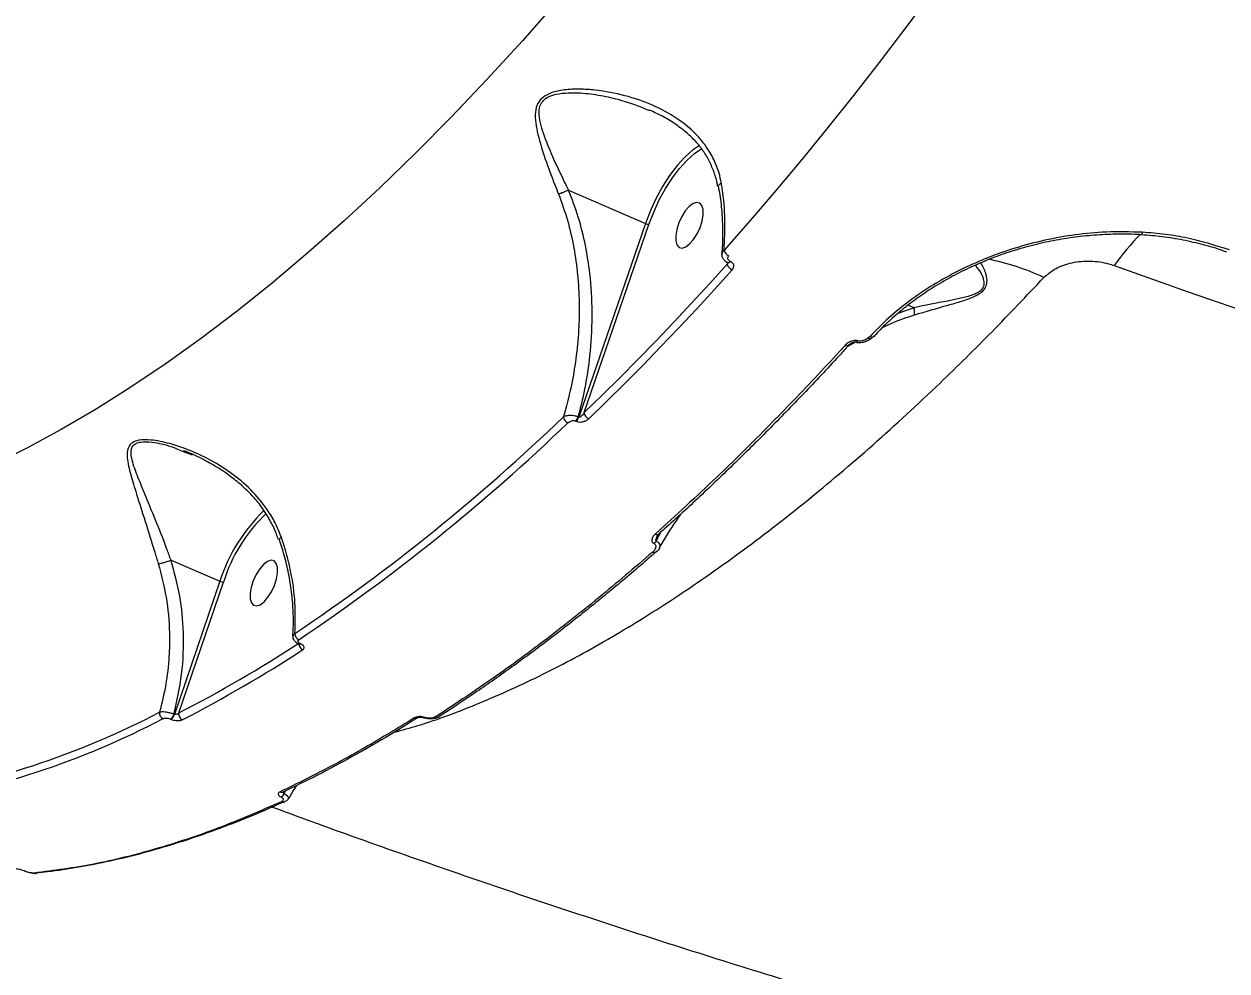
# Model space of a CAD drawing. Header units: millimetres. Extents: x -4781 to 5098, y -4410 to 4664.
# Drawn here: x -484.5 to -263.2, y -1558.5 to -1384.2 of the extents above; entities that cross this region are included whole.
import ezdxf

# ---------------------------------------------------------------- set-up
doc = ezdxf.new("R2010")
doc.units = ezdxf.units.MM
for name, color, linetype in [('DIKOM_ОБЪЕКТ', 7, 'Continuous'), ('DIKOM_РАЗМЕР_ЗОНА', 7, 'Continuous'), ('DIKOM_РАЗМЕР_ОБЪЕКТА', 7, 'Continuous')]:
    doc.layers.add(name, color=color, linetype=linetype)
doc.styles.add('style1', font='arial.ttf', dxfattribs={"width": 0.8})
doc.dimstyles.new('1-50', dxfattribs={"dimtxt": 300, "dimasz": 200, "dimexe": 100, "dimexo": 0, "dimgap": 100, "dimtad": 1, "dimtxsty": 'style1', "dimcen": 200, "dimclrd": 7, "dimclre": 7, "dimclrt": 7, "dimadec": 1, "dimazin": 2, "dimtfac": 1, "dimtmove": 0, "dimatfit": 2, "dimfxl": 0, "dimlwd": 25, "dimlwe": 18, "dimarcsym": 0})

# ---------------------------------------------------------------- blocks, each defined once
blk = doc.blocks.new('*D54')
at = {"layer": 'Defpoints', "color": 0, "transparency": 16777216}
for p in [(2534.93, 1098.4), (-3331.22, 763.4), (2534.93, -3200.56)]:
    blk.add_point(p, dxfattribs=at)
at = {"layer": 'DIKOM_РАЗМЕР_ОБЪЕКТА', "color": 7, "lineweight": 18, "transparency": 16777216}
for p, q in [((2534.93, 1098.4), (2534.93, -3300.56)), ((-3331.22, 763.4), (-3331.22, -3300.56))]:
    blk.add_line(p, q, dxfattribs=at)
at = {"layer": 'DIKOM_РАЗМЕР_ОБЪЕКТА', "color": 7, "lineweight": 25, "transparency": 16777216}
blk.add_line((-3131.22, -3200.56), (2334.93, -3200.56), dxfattribs=at)
at = {"layer": 'DIKOM_РАЗМЕР_ОБЪЕКТА', "color": 7, "transparency": 16777216}
for points in [[(-3131.22, -3167.23), (-3131.22, -3233.9), (-3331.22, -3200.56)], [(2334.93, -3167.23), (2334.93, -3233.9), (2534.93, -3200.56)]]:
    blk.add_solid(points, dxfattribs=at)
at = {"layer": 'DIKOM_РАЗМЕР_ОБЪЕКТА', "color": 7, "transparency": 16777216, "insert": (941.13, -2947.39), "char_height": 300, "attachment_point": 5, "style": 'style1'}
blk.add_mtext('5870', dxfattribs=at)
blk = doc.blocks.new('*D57')
at = {"layer": 'Defpoints', "color": 0, "transparency": 16777216}
for p in [(4034.06, 1180.11), (-4781.22, 856.14), (4034.06, -4310.06)]:
    blk.add_point(p, dxfattribs=at)
at = {"layer": 'DIKOM_РАЗМЕР_ЗОНА', "color": 7, "lineweight": 18, "transparency": 16777216}
for p, q in [((4034.06, 1180.11), (4034.06, -4410.06)), ((-4781.22, 856.14), (-4781.22, -4410.06))]:
    blk.add_line(p, q, dxfattribs=at)
at = {"layer": 'DIKOM_РАЗМЕР_ЗОНА', "color": 7, "lineweight": 25, "transparency": 16777216}
blk.add_line((-4581.22, -4310.06), (3834.06, -4310.06), dxfattribs=at)
at = {"layer": 'DIKOM_РАЗМЕР_ЗОНА', "color": 7, "transparency": 16777216}
for points in [[(-4581.22, -4276.72), (-4581.22, -4343.39), (-4781.22, -4310.06)], [(3834.06, -4276.72), (3834.06, -4343.39), (4034.06, -4310.06)]]:
    blk.add_solid(points, dxfattribs=at)
at = {"layer": 'DIKOM_РАЗМЕР_ЗОНА', "color": 7, "transparency": 16777216, "insert": (-1490.8, -4056.88), "char_height": 300, "attachment_point": 5, "style": 'style1'}
blk.add_mtext('8820', dxfattribs=at)

msp = doc.modelspace()

# ---------------------------------------------------------------- linework, layer by layer
at = {"layer": 'DIKOM_ОБЪЕКТ', "color": 7, "linetype": 'Continuous', "lineweight": 15}
for p, q in [((-384.308, -1414.748), (-370.145, -1420.882)), ((-370.145, -1420.882), (-382.422, -1456.549)), ((-381.426, -1455.714), (-369.5, -1421.065)), ((-278.867, -1422.898), (-278.874, -1422.897)), ((-355.05, -1428.088), (-355.093, -1428.385)), ((-355.004, -1428.119), (-355.031, -1428.107)), ((-354.527, -1427.894), (-354.554, -1427.882)), ((-320.729, -1436.443), (-321.847, -1435.959)), ((-320.729, -1436.443), (-323.727, -1437.489)), ((-332.985, -1443.551), (-331.462, -1442.676)), ((-328.831, -1441.693), (-329.159, -1441.993)), ((-328.16, -1441.673), (-328.133, -1441.639)), ((-382.96, -1457.264), (-382.874, -1457.301)), ((-382.422, -1456.549), (-382.508, -1456.513)), ((-455.208, -1462.835), (-453.572, -1463.484)), ((-368.135, -1481.322), (-368.099, -1481.287)), ((-457.43, -1482.85), (-448.444, -1486.742)), ((-448.444, -1486.742), (-456.828, -1511.244)), ((-456.031, -1510.984), (-447.799, -1486.925)), ((-433.892, -1498.304), (-433.938, -1498.285)), ((-433.603, -1498.247), (-433.649, -1498.227)), ((-456.828, -1511.244), (-456.894, -1511.216)), ((-457.525, -1512.101), (-457.459, -1512.13)), ((-410.944, -1511.883), (-410.953, -1511.88)), ((-408.088, -1511.668), (-408.051, -1511.641))]:
    msp.add_line(p, q, dxfattribs=at)
at = {"layer": 'DIKOM_ОБЪЕКТ', "color": 7, "linetype": 'Continuous', "lineweight": 15, "flags": 128}
for points in [[(-386.298, -1379.874), (-392.799, -1387.273), (-399.329, -1394.425), (-405.88, -1401.324), (-412.446, -1407.963), (-419.022, -1414.335), (-425.602, -1420.436), (-432.178, -1426.259), (-438.746, -1431.799), (-445.299, -1437.051), (-451.831, -1442.009), (-458.336, -1446.67), (-464.807, -1451.029), (-471.239, -1455.082), (-477.626, -1458.825), (-483.962, -1462.254), (-490.241, -1465.368)], [(-317.852, -1378.876), (-322.495, -1385.13), (-327.167, -1391.279), (-331.866, -1397.32), (-336.588, -1403.25), (-341.333, -1409.069), (-346.099, -1414.773), (-350.883, -1420.359), (-355.683, -1425.825)], [(-360.203, -1406.544), (-361.506, -1407.433), (-362.93, -1408.696), (-364.343, -1410.249), (-365.713, -1412.053), (-367.007, -1414.068), (-368.195, -1416.245), (-369.25, -1418.534), (-370.145, -1420.882)], [(-369.5, -1421.065), (-368.632, -1418.788), (-367.609, -1416.569), (-366.457, -1414.458), (-365.203, -1412.504), (-363.874, -1410.755), (-362.504, -1409.25), (-361.123, -1408.024), (-359.776, -1407.114)], [(-359.731, -1420.446), (-359.54, -1419.313), (-359.553, -1418.333), (-359.769, -1417.588), (-360.171, -1417.135), (-360.726, -1417.013), (-361.39, -1417.231), (-362.107, -1417.772), (-362.821, -1418.591), (-363.473, -1419.623), (-364.011, -1420.783), (-364.391, -1421.978), (-364.582, -1423.112), (-364.569, -1424.091), (-364.353, -1424.837), (-363.951, -1425.289), (-363.396, -1425.411), (-362.732, -1425.194), (-362.015, -1424.653), (-361.301, -1423.833), (-360.649, -1422.802), (-360.111, -1421.641), (-359.731, -1420.446)], [(-278.705, -1422.515), (-278.737, -1422.653), (-278.771, -1422.765), (-278.806, -1422.844), (-278.842, -1422.888), (-278.867, -1422.898)], [(-355.093, -1428.385), (-358.369, -1432.007), (-361.651, -1435.572), (-364.938, -1439.078), (-368.23, -1442.526), (-371.525, -1445.914), (-374.823, -1449.241), (-378.124, -1452.508), (-381.426, -1455.714)], [(-380.586, -1456.831), (-377.276, -1453.618), (-373.967, -1450.344), (-370.661, -1447.008), (-367.358, -1443.612), (-364.059, -1440.156), (-360.764, -1436.641), (-357.474, -1433.069), (-354.19, -1429.437)], [(-283.89, -1428.646), (-270.496, -1433.438), (-256.947, -1438.097), (-243.25, -1442.623), (-229.413, -1447.013), (-215.443, -1451.263), (-201.348, -1455.372), (-187.135, -1459.337), (-172.813, -1463.156), (-158.39, -1466.827), (-143.872, -1470.349), (-129.269, -1473.718), (-114.588, -1476.934), (-99.837, -1479.995), (-85.025, -1482.898)], [(-329.159, -1441.993), (-329.015, -1442.076), (-328.881, -1442.125), (-328.761, -1442.139), (-328.661, -1442.117), (-328.621, -1442.094)], [(-438.029, -1486.306), (-437.838, -1485.173), (-437.852, -1484.194), (-438.068, -1483.448), (-438.47, -1482.995), (-439.025, -1482.873), (-439.688, -1483.092), (-440.406, -1483.632), (-441.12, -1484.452), (-441.772, -1485.483), (-442.31, -1486.644), (-442.69, -1487.839), (-442.881, -1488.972), (-442.868, -1489.951), (-442.652, -1490.697), (-442.25, -1491.15), (-441.694, -1491.272), (-441.031, -1491.054), (-440.314, -1490.513), (-439.6, -1489.694), (-438.947, -1488.662), (-438.409, -1487.501), (-438.029, -1486.306)], [(-436.536, -1527.324), (-436.52, -1527.316), (-436.494, -1527.303)], [(-484.404, -1540.074), (-484.47, -1540.074), (-484.48, -1540.07)]]:
    msp.add_lwpolyline(points, dxfattribs=at)
at = {"layer": 'DIKOM_ОБЪЕКТ', "color": 7, "linetype": 'Continuous', "lineweight": 15}
for centre, radius, start, end in [((-369.229, -1418.881), 2.201, 245.38971, 262.91817), ((-245.859, -1455.261), 46.419, 135.68739, 145.01496), ((-354.173, -1425.368), 1.578, 196.85066, 247.18731), ((-315.868, -1471.46), 44.853, 64.91572, 78.78378), ((-353.611, -1428.027), 1.524, 193.57739, 247.68237), ((-354.96, -1427.642), 0.471, 261.40271, 329.42473), ((-354.929, -1427.658), 0.467, 260.37211, 329.56355), ((-331.528, -1442.359), 0.401, 276.61989, 340.81988), ((-328.51, -1441.206), 0.583, 236.56673, 306.85107), ((-333.005, -1442.755), 0.571, 236.2158, 310.22989), ((-380.041, -1455.547), 1.395, 186.8602, 246.99684), ((-635.944, -1196.324), 361.297, 303.85939, 313.93721), ((-635.675, -1196.801), 362.112, 303.85961, 313.93702), ((-383.853, -1456.259), 1.417, 189.54951, 246.52658), ((-384.363, -1455.908), 1.951, 315.98934, 341.96159), ((-384.267, -1455.952), 1.939, 315.90323, 342.0477), ((-418.606, -1496.304), 31.333, 133.90647, 162.23198), ((-420.025, -1495.477), 29.06, 133.18734, 162.88666), ((-368.054, -1477.538), 0.621, 239.942, 308.07947), ((-369.474, -1478.535), 1.528, 304.95603, 328.36962), ((-368.502, -1480.816), 0.625, 240.00179, 306.01536), ((-447.519, -1484.715), 2.228, 245.45783, 262.77446), ((-567.525, -1294.008), 243.946, 297.19657, 303.21016), ((-433.398, -1496.369), 1.247, 179.02418, 245.20783), ((-433.846, -1497.989), 0.309, 252.83967, 309.762), ((-432.672, -1498.193), 1.251, 184.54983, 245.08542), ((-433.8, -1498.008), 0.309, 252.32775, 309.56432), ((-567.079, -1294.822), 244.431, 297.19503, 303.21098), ((-531.488, -1372.882), 155.589, 278.87127, 297.53636), ((-458.38, -1510.963), 1.182, 174.31357, 244.55726), ((-458.442, -1510.781), 1.608, 304.76864, 344.2911), ((-458.378, -1510.808), 1.609, 304.79836, 344.29565), ((-454.865, -1511.166), 1.181, 171.134, 244.70549), ((-530.977, -1373.763), 155.932, 278.8711, 297.53639), ((-412.391, -1511.288), 0.681, 243.18391, 300.81221), ((-410.917, -1511.686), 0.199, 262.01969, 325.90529), ((-408.436, -1511.08), 0.683, 243.24165, 300.59506), ((-437.066, -1524.85), 0.725, 245.02571, 295.59155), ((-437.711, -1525.319), 1.209, 292.46222, 332.1378), ((-436.824, -1526.653), 0.73, 245.19574, 293.24169), ((-482.302, -1539.742), 0.779, 246.53509, 279.42245)]:
    msp.add_arc(centre, radius, start, end, dxfattribs=at)
for points, knots in [([(-356.182, -1413.476), (-356.313, -1412.848), (-356.629, -1411.328), (-357.533, -1409.05), (-359.068, -1406.444), (-361.305, -1403.882), (-364.598, -1401.263), (-368.825, -1398.991), (-373.929, -1397.243), (-378.491, -1396.388), (-382.254, -1396.125), (-384.991, -1396.238), (-387.3, -1396.697), (-389.017, -1397.552), (-390.076, -1398.802), (-390.486, -1400.479), (-390.383, -1402.414), (-389.81, -1405.271), (-388.613, -1409.041), (-387.238, -1412.743), (-386.366, -1414.926), (-386.142, -1415.486)], [0, 0, 0, 0, 0.0311466, 0.0753851, 0.1207379, 0.1821155, 0.2453897, 0.330262, 0.4176106, 0.5065796, 0.5523822, 0.5981008, 0.6384002, 0.6670949, 0.6962084, 0.7286737, 0.766814, 0.8059881, 0.8877697, 0.9712532, 1, 1, 1, 1]), ([(-384.308, -1414.748), (-384.567, -1414.213), (-385.565, -1412.15), (-387.226, -1408.642), (-388.68, -1405.07), (-389.535, -1402.354), (-389.804, -1400.55), (-389.578, -1399.05), (-388.974, -1398.255), (-388.22, -1397.667), (-386.974, -1397.12), (-384.438, -1396.787), (-381.156, -1396.867), (-377.46, -1397.461), (-373.46, -1398.459), (-370.831, -1399.515), (-369.345, -1400.112)], [0, 0, 0, 0, 0.0446932, 0.172273, 0.2997606, 0.3578422, 0.4156337, 0.4620729, 0.4960828, 0.5027934, 0.543504, 0.602819, 0.6947921, 0.7873793, 0.8798355, 1, 1, 1, 1]), ([(-356.866, -1414.029), (-356.898, -1413.822), (-357.046, -1412.872), (-357.571, -1411.255), (-358.455, -1409.209), (-359.624, -1407.302), (-361.046, -1405.594), (-362.78, -1403.983), (-364.802, -1402.463), (-367.02, -1401.111), (-368.601, -1400.398), (-369.337, -1400.066)], [0, 0, 0, 0, 0.0312193, 0.1431799, 0.2584668, 0.3754329, 0.4915635, 0.6067258, 0.740137, 0.8788544, 1, 1, 1, 1]), ([(-356.069, -1426.466), (-356.055, -1426.351), (-355.909, -1425.124), (-355.87, -1422.689), (-355.991, -1419.182), (-356.279, -1416.266), (-356.609, -1414.529), (-356.712, -1413.987)], [0, 0, 0, 0, 0.0291561, 0.310303, 0.5916629, 0.8726552, 1, 1, 1, 1]), ([(-356.182, -1413.476), (-356.201, -1413.486), (-356.355, -1413.566), (-356.578, -1413.722), (-356.717, -1413.894), (-356.67, -1413.972), (-356.66, -1413.989)], [0, 0, 0, 0, 0.0559604, 0.4516812, 0.8776329, 1, 1, 1, 1]), ([(-355.683, -1425.825), (-355.582, -1423.944), (-355.384, -1420.253), (-355.774, -1416.067), (-356.126, -1413.832), (-356.182, -1413.476)], [0, 0, 0, 0, 0.46652373, 0.91500711, 1, 1, 1, 1]), ([(-384.311, -1414.748), (-384.501, -1414.846), (-384.881, -1415.041), (-385.465, -1415.274), (-385.884, -1415.415), (-386.082, -1415.469), (-386.142, -1415.486)], [0, 0, 0, 0, 0.3252655, 0.6505138, 0.8925831, 1, 1, 1, 1]), ([(-386.142, -1415.486), (-385.562, -1417.078), (-384.394, -1420.283), (-383.272, -1425.28), (-382.562, -1430.341), (-382.278, -1435.419), (-382.383, -1440.588), (-382.892, -1445.786), (-383.792, -1451.137), (-384.751, -1454.66), (-385.25, -1456.495)], [0, 0, 0, 0, 0.1236898, 0.2489015, 0.3689526, 0.490743, 0.6125469, 0.738054, 0.8635725, 1, 1, 1, 1]), ([(-384.311, -1414.748), (-384.31, -1414.748), (-384.31, -1414.747), (-384.309, -1414.748), (-384.308, -1414.748), (-384.308, -1414.748)], [0, 0, 0, 0, 0.30452609, 0.71005733, 1, 1, 1, 1]), ([(-382.508, -1456.513), (-382.08, -1454.817), (-381.074, -1450.829), (-380.162, -1444.36), (-379.832, -1437.212), (-380.216, -1430.707), (-381.14, -1424.878), (-382.4, -1419.712), (-383.674, -1416.402), (-384.311, -1414.748)], [0, 0, 0, 0, 0.1234094, 0.2903377, 0.4577826, 0.6246172, 0.7465474, 0.8732934, 1, 1, 1, 1]), ([(-278.705, -1422.515), (-280.929, -1422.451), (-285.029, -1422.334), (-291.058, -1422.919), (-296.674, -1423.909), (-302.163, -1425.359), (-307.448, -1427.241), (-312.475, -1429.506), (-317.197, -1432.118), (-321.531, -1435.051), (-325.485, -1438.236), (-327.717, -1440.542), (-328.831, -1441.693)], [0, 0, 0, 0, 0.1166806, 0.2150844, 0.3137984, 0.4121996, 0.5100617, 0.6082275, 0.7060843, 0.8039526, 0.9021305, 1, 1, 1, 1]), ([(-278.882, -1422.982), (-279.132, -1422.961), (-280.688, -1422.836), (-283.601, -1422.843), (-287.598, -1423.016), (-291.598, -1423.452), (-295.558, -1424.117), (-299.441, -1425.011), (-303.215, -1426.117), (-306.849, -1427.428), (-310.331, -1428.923), (-313.67, -1430.593), (-316.867, -1432.437), (-319.908, -1434.447), (-322.772, -1436.606), (-325.401, -1438.903), (-327.178, -1440.602), (-327.995, -1441.553), (-328.097, -1441.672)], [0, 0, 0, 0, 0.0135053, 0.083961, 0.1547345, 0.2255873, 0.2962198, 0.3664187, 0.4360044, 0.5048692, 0.5729624, 0.641062, 0.7099027, 0.7793758, 0.8493337, 0.91959, 0.9899388, 1, 1, 1, 1]), ([(-263.178, -1426.19), (-263.415, -1426.098), (-264.803, -1425.559), (-267.49, -1424.793), (-271.225, -1423.92), (-275.03, -1423.295), (-277.61, -1423.084), (-278.877, -1422.98)], [0, 0, 0, 0, 0.0490206, 0.2876913, 0.527485, 0.7679371, 1, 1, 1, 1]), ([(-262.705, -1425.762), (-265.225, -1424.964), (-269.043, -1423.754), (-274.481, -1422.856), (-277.297, -1422.628), (-278.705, -1422.515)], [0, 0, 0, 0, 0.4927595, 0.7463749, 1, 1, 1, 1]), ([(-355.025, -1428.097), (-355.066, -1428.083), (-355.314, -1427.998), (-355.681, -1427.686), (-355.998, -1427.152), (-356.11, -1426.706), (-356.054, -1426.487), (-356.05, -1426.471)], [0, 0, 0, 0, 0.061393, 0.3719157, 0.6660178, 0.9756434, 1, 1, 1, 1]), ([(-355.683, -1425.825), (-355.788, -1425.928), (-355.991, -1426.127), (-356.025, -1426.358), (-356.041, -1426.471)], [0, 0, 0, 0, 0.5137373, 1, 1, 1, 1]), ([(-354.554, -1427.882), (-354.638, -1427.836), (-354.805, -1427.745), (-354.951, -1427.533), (-355.001, -1427.29), (-354.948, -1427.04), (-354.836, -1426.891), (-354.785, -1426.822)], [0, 0, 0, 0, 0.19508538, 0.39000646, 0.59317887, 0.81115309, 1, 1, 1, 1]), ([(-354.994, -1428.101), (-354.999, -1428.13), (-355.015, -1428.228), (-355.061, -1428.32), (-355.093, -1428.385)], [0, 0, 0, 0, 0.2985618, 1, 1, 1, 1]), ([(-354.943, -1428.154), (-354.943, -1428.155), (-354.938, -1428.164), (-354.95, -1428.142), (-354.995, -1428.125), (-355.008, -1428.119)], [0, 0, 0, 0, 0.02494371, 0.71375854, 1, 1, 1, 1]), ([(-354.19, -1429.437), (-354.114, -1429.337), (-353.951, -1429.123), (-353.871, -1428.761), (-353.943, -1428.407), (-354.157, -1428.096), (-354.404, -1427.961), (-354.527, -1427.894)], [0, 0, 0, 0, 0.1890398, 0.4044691, 0.6067944, 0.8033626, 1, 1, 1, 1]), ([(-309.446, -1428.582), (-309.047, -1429.096), (-308.399, -1429.931), (-307.888, -1431.285), (-307.826, -1432.277), (-308.23, -1433.065), (-309.034, -1433.696), (-310.465, -1434.266), (-312.371, -1434.753), (-315.916, -1435.464), (-318.721, -1435.905), (-320.718, -1436.451), (-320.721, -1436.452)], [0, 0, 0, 0, 0.1563683, 0.2539859, 0.3297656, 0.3754529, 0.4211431, 0.4874793, 0.5918555, 0.6968063, 0.9996471, 1, 1, 1, 1]), ([(-320.656, -1437.711), (-318.593, -1437.112), (-315.804, -1436.303), (-312.205, -1435.283), (-310.23, -1434.63), (-308.747, -1433.908), (-307.88, -1433.181), (-307.362, -1432.312), (-307.25, -1431.228), (-307.551, -1429.697), (-308.083, -1428.746), (-308.42, -1428.143)], [0, 0, 0, 0, 0.2880479, 0.3894827, 0.4923596, 0.5611191, 0.6104639, 0.6595453, 0.7372932, 0.8332687, 1, 1, 1, 1]), ([(-296.852, -1430.837), (-296.155, -1430.237), (-294.738, -1429.016), (-291.626, -1427.981), (-288.245, -1427.691), (-285.608, -1428.069), (-284.236, -1428.53), (-283.89, -1428.646)], [0, 0, 0, 0, 0.2187092, 0.4447806, 0.6794094, 0.9191958, 1, 1, 1, 1]), ([(-416.362, -1514.511), (-414.915, -1514.125), (-409.771, -1512.753), (-400.65, -1509.256), (-389.032, -1504.035), (-377.175, -1497.64), (-365.125, -1490.189), (-352.921, -1481.697), (-340.624, -1472.211), (-328.287, -1461.779), (-316.865, -1451.247), (-306.381, -1440.92), (-300.029, -1434.198), (-296.852, -1430.837)], [0, 0, 0, 0, 0.039354, 0.1398182, 0.2399683, 0.3403641, 0.4410742, 0.541944, 0.6428155, 0.7435275, 0.8439248, 0.9219625, 1, 1, 1, 1]), ([(-326.508, -1440.042), (-325.896, -1439.743), (-323.993, -1438.814), (-322.004, -1438.157), (-320.656, -1437.711)], [0, 0, 0, 0, 0.3217442, 1, 1, 1, 1]), ([(-320.721, -1436.452), (-320.721, -1436.451), (-320.722, -1436.448), (-320.725, -1436.446), (-320.727, -1436.444), (-320.729, -1436.443)], [0, 0, 0, 0, 0.2429516, 0.5613277, 1, 1, 1, 1]), ([(-320.656, -1437.711), (-320.652, -1437.688), (-320.63, -1437.539), (-320.618, -1437.16), (-320.684, -1436.702), (-320.721, -1436.452)], [0, 0, 0, 0, 0.0794949, 0.4973058, 1, 1, 1, 1]), ([(-331.149, -1442.49), (-331.195, -1442.479), (-331.37, -1442.437), (-331.74, -1442.424), (-332.277, -1442.531), (-332.859, -1442.797), (-333.162, -1443.08), (-333.322, -1443.229)], [0, 0, 0, 0, 0.0579097, 0.2244811, 0.4300132, 0.7004809, 1, 1, 1, 1]), ([(-331.438, -1442.774), (-331.44, -1442.773), (-331.444, -1442.77), (-331.481, -1442.756), (-331.543, -1442.742), (-331.629, -1442.736), (-331.751, -1442.741), (-331.93, -1442.772), (-332.174, -1442.856), (-332.451, -1443.009), (-332.571, -1443.137), (-332.633, -1443.204)], [0, 0, 0, 0, 0.0592028, 0.1091854, 0.1538972, 0.2042926, 0.2676325, 0.3665839, 0.5197844, 0.7506389, 1, 1, 1, 1]), ([(-328.628, -1442.085), (-328.699, -1442.141), (-329.001, -1442.385), (-329.639, -1442.684), (-330.491, -1442.861), (-331.136, -1442.882), (-331.425, -1442.756), (-331.473, -1442.735)], [0, 0, 0, 0, 0.0941645, 0.4042865, 0.6853386, 0.94695, 1, 1, 1, 1]), ([(-329.159, -1441.993), (-329.353, -1442.121), (-329.706, -1442.354), (-330.304, -1442.528), (-330.792, -1442.565), (-331.046, -1442.512), (-331.149, -1442.49)], [0, 0, 0, 0, 0.3467263, 0.631245, 0.8512988, 1, 1, 1, 1]), ([(-328.059, -1441.556), (-328.149, -1441.664), (-328.315, -1441.861), (-328.541, -1442.006), (-328.643, -1442.071)], [0, 0, 0, 0, 0.54949138, 1, 1, 1, 1]), ([(-333.322, -1443.229), (-333.696, -1443.638), (-335.564, -1445.682), (-340.431, -1450.922), (-347.941, -1458.707), (-357.759, -1468.407), (-364.569, -1474.615), (-368.365, -1478.075)], [0, 0, 0, 0, 0.032157, 0.160794, 0.4182864, 0.6757742, 1, 1, 1, 1]), ([(-332.649, -1443.178), (-333.154, -1443.739), (-335.817, -1446.696), (-340.656, -1451.823), (-347.151, -1458.532), (-353.643, -1464.977), (-360.133, -1471.157), (-364.813, -1475.498), (-367.33, -1477.706), (-367.682, -1478.015)], [0, 0, 0, 0, 0.0435741, 0.2296575, 0.4153141, 0.600335, 0.7849234, 0.969891, 1, 1, 1, 1]), ([(-382.508, -1456.513), (-382.588, -1456.484), (-382.851, -1456.389), (-383.355, -1456.281), (-384.011, -1456.232), (-384.652, -1456.282), (-385.052, -1456.395), (-385.223, -1456.481), (-385.25, -1456.495)], [0, 0, 0, 0, 0.0891876, 0.2936426, 0.489603, 0.7163765, 0.954571, 1, 1, 1, 1]), ([(-381.426, -1455.714), (-381.512, -1455.849), (-381.662, -1456.087), (-381.918, -1456.357), (-382.12, -1456.504), (-382.262, -1456.558), (-382.352, -1456.571), (-382.402, -1456.556), (-382.422, -1456.549)], [0, 0, 0, 0, 0.3509691, 0.6183057, 0.8029573, 0.8792687, 0.9491868, 1, 1, 1, 1]), ([(-384.417, -1457.559), (-384.308, -1457.473), (-384.114, -1457.321), (-383.74, -1457.199), (-383.395, -1457.164), (-383.131, -1457.198), (-382.999, -1457.249), (-382.96, -1457.264)], [0, 0, 0, 0, 0.3026409, 0.5347216, 0.725481, 0.917057, 1, 1, 1, 1]), ([(-382.874, -1457.301), (-382.814, -1457.324), (-382.607, -1457.404), (-382.187, -1457.455), (-381.634, -1457.395), (-381.05, -1457.199), (-380.75, -1456.961), (-380.586, -1456.831)], [0, 0, 0, 0, 0.0796669, 0.275739, 0.4707738, 0.7105057, 1, 1, 1, 1]), ([(-437.14, -1478.645), (-437.495, -1477.755), (-438.21, -1475.957), (-440.04, -1472.966), (-442.721, -1469.781), (-446.748, -1466.405), (-450.844, -1463.994), (-454.678, -1462.342), (-457.84, -1461.311), (-460.816, -1460.699), (-462.84, -1460.689), (-464.031, -1460.947), (-464.848, -1461.348), (-465.517, -1462.401), (-465.556, -1464.315), (-464.882, -1467.143), (-463.7, -1471.015), (-462.193, -1475.723), (-460.829, -1480.119), (-460.008, -1482.796), (-459.792, -1483.5)], [0, 0, 0, 0, 0.0440631, 0.0889593, 0.1624899, 0.2382069, 0.3352481, 0.3852662, 0.4352618, 0.4935531, 0.5321369, 0.5402096, 0.5665612, 0.5927399, 0.638272, 0.7076045, 0.778723, 0.8710083, 0.9660363, 1, 1, 1, 1]), ([(-457.432, -1482.85), (-457.432, -1482.85), (-457.725, -1482.182), (-458.59, -1479.612), (-460.328, -1475.405), (-462.144, -1470.889), (-463.749, -1467.142), (-464.679, -1464.437), (-464.905, -1462.58), (-464.395, -1461.588), (-463.75, -1461.269), (-463.253, -1461.158), (-462.521, -1461.02), (-460.539, -1461.141), (-457.838, -1461.713), (-455.969, -1462.511), (-455.208, -1462.835)], [0, 0, 0, 0, 0.00002732, 0.05743001, 0.21621959, 0.37524403, 0.49311883, 0.61055888, 0.68375629, 0.72422957, 0.7639152, 0.76444521, 0.77692718, 0.83815485, 0.93418866, 1, 1, 1, 1]), ([(-437.682, -1479.076), (-437.795, -1478.73), (-438.172, -1477.574), (-439.093, -1475.705), (-440.436, -1473.484), (-442.063, -1471.4), (-443.97, -1469.479), (-446.161, -1467.638), (-448.668, -1465.892), (-451.495, -1464.313), (-453.695, -1463.238), (-454.95, -1462.794), (-455.151, -1462.724)], [0, 0, 0, 0, 0.0432502, 0.1444934, 0.2497193, 0.357035, 0.4653135, 0.5785649, 0.705009, 0.8363817, 0.9738742, 1, 1, 1, 1]), ([(-363.693, -1474.396), (-363.972, -1474.797), (-365.342, -1476.766), (-366.635, -1478.821), (-367.564, -1480.51), (-367.577, -1480.534)], [0, 0, 0, 0, 0.2017162, 0.9887317, 1, 1, 1, 1]), ([(-368.365, -1478.075), (-368.45, -1478.158), (-368.721, -1478.42), (-368.967, -1478.853), (-368.989, -1479.29), (-368.861, -1479.592), (-368.686, -1479.722), (-368.598, -1479.787)], [0, 0, 0, 0, 0.1605449, 0.5082241, 0.7318842, 0.8653645, 1, 1, 1, 1]), ([(-368.173, -1479.336), (-368.186, -1479.318), (-368.213, -1479.279), (-368.226, -1479.166), (-368.193, -1478.942), (-368.09, -1478.645), (-367.968, -1478.426), (-367.916, -1478.331)], [0, 0, 0, 0, 0.0649076, 0.1393449, 0.3270898, 0.7118153, 1, 1, 1, 1]), ([(-368.173, -1479.336), (-368.073, -1479.147), (-367.782, -1478.594), (-367.49, -1478.041), (-367.298, -1477.677)], [0, 0, 0, 0, 0.34230613, 1, 1, 1, 1]), ([(-367.659, -1478.039), (-367.706, -1478.074), (-367.859, -1478.187), (-367.896, -1478.27), (-367.922, -1478.328)], [0, 0, 0, 0, 0.30336866, 1, 1, 1, 1]), ([(-435.055, -1496.789), (-435.013, -1496.287), (-434.884, -1494.731), (-434.944, -1492.022), (-435.22, -1488.696), (-435.775, -1485.33), (-436.525, -1482.092), (-437.215, -1480.001), (-437.537, -1479.023)], [0, 0, 0, 0, 0.08897303, 0.27530492, 0.46230099, 0.64942772, 0.83611407, 1, 1, 1, 1]), ([(-437.14, -1478.645), (-437.162, -1478.659), (-437.249, -1478.712), (-437.413, -1478.832), (-437.537, -1478.953), (-437.496, -1478.996), (-437.486, -1479.007)], [0, 0, 0, 0, 0.0875367, 0.3429581, 0.831937, 1, 1, 1, 1]), ([(-434.645, -1496.348), (-434.586, -1494.477), (-434.467, -1490.688), (-435.23, -1485.48), (-436.214, -1481.445), (-436.884, -1479.42), (-437.14, -1478.645)], [0, 0, 0, 0, 0.3247155, 0.6574718, 0.8690156, 1, 1, 1, 1]), ([(-368.598, -1479.787), (-368.514, -1479.849), (-368.346, -1479.973), (-368.227, -1480.255), (-368.255, -1480.658), (-368.488, -1481.048), (-368.737, -1481.284), (-368.815, -1481.358)], [0, 0, 0, 0, 0.1389239, 0.2767972, 0.4966315, 0.8419155, 1, 1, 1, 1]), ([(-367.557, -1480.545), (-367.499, -1480.468), (-367.358, -1480.28), (-367.475, -1479.945), (-367.742, -1479.607), (-368.026, -1479.428), (-368.173, -1479.336)], [0, 0, 0, 0, 0.22369945, 0.54784202, 0.76696799, 1, 1, 1, 1]), ([(-367.527, -1480.587), (-367.542, -1480.619), (-367.66, -1480.878), (-367.872, -1481.121), (-368.113, -1481.292), (-368.143, -1481.313)], [0, 0, 0, 0, 0.108562, 0.887509, 1, 1, 1, 1]), ([(-368.815, -1481.358), (-372.155, -1484.23), (-378.835, -1489.975), (-388.841, -1497.831), (-398.827, -1505.167), (-405.438, -1509.515), (-408.743, -1511.689)], [0, 0, 0, 0, 0.2491022, 0.4982003, 0.7490982, 1, 1, 1, 1]), ([(-368.131, -1481.253), (-368.853, -1481.893), (-371.753, -1484.462), (-376.825, -1488.706), (-383.343, -1493.977), (-389.847, -1498.976), (-396.33, -1503.71), (-402.413, -1507.942), (-406.317, -1510.465), (-408.081, -1511.605)], [0, 0, 0, 0, 0.0538234, 0.216092, 0.3784855, 0.5409684, 0.7035013, 0.8660458, 1, 1, 1, 1]), ([(-459.792, -1483.5), (-459.74, -1483.494), (-459.59, -1483.477), (-459.232, -1483.412), (-458.685, -1483.28), (-458.026, -1483.079), (-457.63, -1482.926), (-457.432, -1482.85)], [0, 0, 0, 0, 0.0873083, 0.2536172, 0.5024111, 0.7512268, 1, 1, 1, 1]), ([(-459.792, -1483.5), (-459.252, -1485.548), (-458.158, -1489.692), (-457.663, -1495.503), (-457.766, -1500.89), (-458.312, -1505.814), (-459.14, -1509.161), (-459.557, -1510.845)], [0, 0, 0, 0, 0.23087626, 0.46718689, 0.62657019, 0.81199796, 1, 1, 1, 1]), ([(-457.43, -1482.85), (-457.43, -1482.85), (-457.431, -1482.85), (-457.432, -1482.85), (-457.432, -1482.85), (-457.432, -1482.85)], [0, 0, 0, 0, 0.4648957, 0.8772886, 1, 1, 1, 1]), ([(-456.894, -1511.216), (-456.349, -1508.779), (-455.245, -1503.836), (-455.015, -1496.475), (-455.655, -1489.377), (-456.834, -1485.042), (-457.43, -1482.85)], [0, 0, 0, 0, 0.2606898, 0.5286986, 0.7616329, 1, 1, 1, 1]), ([(-433.936, -1498.285), (-433.937, -1498.285), (-434.174, -1498.217), (-434.514, -1497.957), (-434.86, -1497.514), (-435.003, -1497.112), (-434.967, -1496.884), (-434.957, -1496.818)], [0, 0, 0, 0, 0.0008707, 0.371195, 0.6434659, 0.8980309, 1, 1, 1, 1]), ([(-434.645, -1496.348), (-434.758, -1496.433), (-434.939, -1496.568), (-434.947, -1496.737), (-434.95, -1496.799)], [0, 0, 0, 0, 0.6320854, 1, 1, 1, 1]), ([(-433.649, -1498.227), (-433.708, -1498.199), (-433.855, -1498.127), (-434.021, -1497.982), (-434.105, -1497.808), (-434.081, -1497.637), (-433.974, -1497.546), (-433.921, -1497.501)], [0, 0, 0, 0, 0.1422049, 0.3571417, 0.5716189, 0.785697, 1, 1, 1, 1]), ([(-433.735, -1498.392), (-433.735, -1498.392), (-433.735, -1498.392), (-433.785, -1498.354), (-433.859, -1498.321), (-433.895, -1498.304)], [0, 0, 0, 0, 0.2667089, 0.6452742, 1, 1, 1, 1]), ([(-433.199, -1499.328), (-433.119, -1499.261), (-432.959, -1499.127), (-432.922, -1498.871), (-433.048, -1498.611), (-433.297, -1498.395), (-433.516, -1498.289), (-433.603, -1498.247)], [0, 0, 0, 0, 0.21507907, 0.43003108, 0.64479424, 0.859246, 1, 1, 1, 1]), ([(-456.894, -1511.216), (-456.995, -1511.179), (-457.286, -1511.073), (-457.843, -1510.926), (-458.513, -1510.814), (-459.136, -1510.777), (-459.417, -1510.823), (-459.557, -1510.845)], [0, 0, 0, 0, 0.1131877, 0.3259514, 0.5479935, 0.7754475, 1, 1, 1, 1]), ([(-456.031, -1510.984), (-456.08, -1511.033), (-456.177, -1511.129), (-456.367, -1511.231), (-456.552, -1511.28), (-456.681, -1511.281), (-456.766, -1511.267), (-456.803, -1511.253), (-456.828, -1511.244)], [0, 0, 0, 0, 0.2553033, 0.4987977, 0.7166768, 0.8615506, 0.906981, 1, 1, 1, 1]), ([(-458.888, -1512.03), (-458.814, -1512.002), (-458.665, -1511.945), (-458.343, -1511.924), (-458.001, -1511.955), (-457.719, -1512.024), (-457.575, -1512.082), (-457.525, -1512.101)], [0, 0, 0, 0, 0.2288178, 0.4578541, 0.6785364, 0.8884634, 1, 1, 1, 1]), ([(-457.459, -1512.13), (-457.385, -1512.16), (-457.165, -1512.248), (-456.732, -1512.352), (-456.205, -1512.401), (-455.712, -1512.366), (-455.483, -1512.277), (-455.369, -1512.233)], [0, 0, 0, 0, 0.1083051, 0.3204399, 0.5430533, 0.7715609, 1, 1, 1, 1]), ([(-412.698, -1511.896), (-413.066, -1512.127), (-414.906, -1513.282), (-419.974, -1516.365), (-427.868, -1520.857), (-434.202, -1523.956), (-437.372, -1525.507)], [0, 0, 0, 0, 0.0441413, 0.220716, 0.6100139, 1, 1, 1, 1]), ([(-412.041, -1511.84), (-412.937, -1512.412), (-415.966, -1514.345), (-421.083, -1517.349), (-427.379, -1520.833), (-432.606, -1523.541), (-435.712, -1524.986), (-436.762, -1525.475)], [0, 0, 0, 0, 0.1071726, 0.3622672, 0.6167802, 0.8704561, 1, 1, 1, 1]), ([(-410.752, -1511.797), (-410.917, -1511.753), (-411.258, -1511.661), (-411.814, -1511.642), (-412.333, -1511.715), (-412.577, -1511.836), (-412.698, -1511.896)], [0, 0, 0, 0, 0.2338502, 0.4825135, 0.7413681, 1, 1, 1, 1]), ([(-410.954, -1511.882), (-410.966, -1511.877), (-411.035, -1511.851), (-411.206, -1511.814), (-411.451, -1511.785), (-411.708, -1511.789), (-411.913, -1511.823), (-412.03, -1511.866), (-412.037, -1511.871), (-412.04, -1511.873)], [0, 0, 0, 0, 0.0317232, 0.1769661, 0.3381222, 0.5184278, 0.7106073, 0.8790599, 1, 1, 1, 1]), ([(-408.097, -1511.657), (-408.131, -1511.684), (-408.347, -1511.85), (-408.887, -1512.015), (-409.715, -1512.108), (-410.468, -1512.046), (-410.839, -1511.9), (-410.937, -1511.861)], [0, 0, 0, 0, 0.0490755, 0.3038875, 0.5992623, 0.8948797, 1, 1, 1, 1]), ([(-408.743, -1511.689), (-408.869, -1511.753), (-409.121, -1511.88), (-409.657, -1511.955), (-410.231, -1511.938), (-410.583, -1511.843), (-410.752, -1511.797)], [0, 0, 0, 0, 0.2583427, 0.5167228, 0.7677821, 1, 1, 1, 1]), ([(-434.377, -1524.351), (-434.418, -1524.411), (-434.939, -1525.166), (-435.383, -1525.967), (-435.791, -1526.705)], [0, 0, 0, 0, 0.0791647, 1, 1, 1, 1]), ([(-437.372, -1525.507), (-437.445, -1525.548), (-437.613, -1525.642), (-437.73, -1525.829), (-437.707, -1526.041), (-437.558, -1526.25), (-437.352, -1526.374), (-437.249, -1526.437)], [0, 0, 0, 0, 0.182544, 0.4237836, 0.6274438, 0.8134152, 1, 1, 1, 1]), ([(-437.249, -1526.437), (-437.15, -1526.497), (-436.95, -1526.617), (-436.807, -1526.817), (-436.788, -1527.018), (-436.901, -1527.191), (-437.061, -1527.278), (-437.131, -1527.316)], [0, 0, 0, 0, 0.1889099, 0.3774393, 0.579183, 0.8164273, 1, 1, 1, 1]), ([(-436.763, -1525.511), (-436.768, -1525.512), (-436.777, -1525.516), (-436.771, -1525.512), (-436.769, -1525.511)], [0, 0, 0, 0, 0.5158032, 1, 1, 1, 1]), ([(-436.643, -1525.884), (-436.661, -1525.865), (-436.694, -1525.832), (-436.724, -1525.741), (-436.727, -1525.635), (-436.697, -1525.549), (-436.685, -1525.515)], [0, 0, 0, 0, 0.1901641, 0.3303589, 0.7372286, 1, 1, 1, 1]), ([(-436.643, -1525.884), (-436.57, -1525.746), (-436.461, -1525.539), (-436.35, -1525.332), (-436.314, -1525.264)], [0, 0, 0, 0, 0.6693911, 1, 1, 1, 1]), ([(-435.831, -1526.682), (-435.809, -1526.661), (-435.744, -1526.597), (-435.859, -1526.417), (-436.137, -1526.166), (-436.473, -1525.979), (-436.643, -1525.884)], [0, 0, 0, 0, 0.140541, 0.4310755, 0.7118808, 1, 1, 1, 1]), ([(-435.817, -1526.693), (-435.885, -1526.795), (-436.047, -1527.039), (-436.312, -1527.233), (-436.502, -1527.299), (-436.541, -1527.312)], [0, 0, 0, 0, 0.36411113, 0.87128758, 1, 1, 1, 1]), ([(-437.131, -1527.316), (-441.05, -1529.018), (-448.89, -1532.423), (-460.385, -1536.184), (-471.683, -1539.025), (-478.969, -1539.979), (-482.612, -1540.457)], [0, 0, 0, 0, 0.24859622, 0.49719294, 0.74859633, 1, 1, 1, 1]), ([(-436.822, -1527.377), (-437.395, -1527.645), (-440.038, -1528.88), (-444.696, -1530.798), (-450.791, -1533.121), (-456.819, -1535.134), (-462.779, -1536.86), (-468.664, -1538.298), (-474.463, -1539.421), (-478.975, -1540.13), (-481.521, -1540.363), (-482.195, -1540.425)], [0, 0, 0, 0, 0.036186, 0.1670075, 0.2979361, 0.4289382, 0.5599791, 0.6910128, 0.8219993, 0.9529014, 1, 1, 1, 1]), ([(-86.016, -1620.935), (-91.302, -1620.043), (-102.788, -1618.105), (-120.43, -1614.916), (-138.949, -1611.412), (-157.424, -1607.736), (-175.856, -1603.894), (-194.238, -1599.884), (-212.57, -1595.708), (-230.847, -1591.365), (-249.066, -1586.856), (-267.225, -1582.18), (-285.319, -1577.336), (-303.346, -1572.326), (-321.303, -1567.149), (-339.186, -1561.804), (-356.993, -1556.29), (-374.72, -1550.608), (-392.365, -1544.759), (-409.919, -1538.733), (-425.431, -1533.256), (-435.033, -1529.72), (-438.863, -1528.31)], [0, 0, 0, 0, 0.0433396, 0.0941776, 0.1450319, 0.1959087, 0.246813, 0.2977507, 0.3487268, 0.3997476, 0.4508182, 0.5019445, 0.5531327, 0.604388, 0.6557163, 0.7071239, 0.7586168, 0.8102005, 0.8618809, 0.9136647, 0.9655576, 1, 1, 1, 1]), ([(-484.404, -1540.074), (-484.438, -1540.061), (-484.623, -1539.991), (-484.987, -1539.873), (-485.467, -1539.754), (-485.899, -1539.683), (-486.09, -1539.686), (-486.185, -1539.687)], [0, 0, 0, 0, 0.0535233, 0.2897767, 0.5263732, 0.7631182, 1, 1, 1, 1]), ([(-482.221, -1540.507), (-482.253, -1540.513), (-482.452, -1540.553), (-482.844, -1540.505), (-483.487, -1540.392), (-484.081, -1540.225), (-484.375, -1540.104), (-484.463, -1540.067)], [0, 0, 0, 0, 0.0480829, 0.2978768, 0.6024543, 0.8801867, 1, 1, 1, 1]), ([(-482.612, -1540.457), (-482.708, -1540.459), (-482.9, -1540.464), (-483.334, -1540.395), (-483.816, -1540.276), (-484.183, -1540.157), (-484.369, -1540.087), (-484.404, -1540.074)], [0, 0, 0, 0, 0.2363354, 0.4725831, 0.7091432, 0.9458722, 1, 1, 1, 1])]:
    msp.add_open_spline(points, degree=3, knots=knots, dxfattribs=at)

# ---------------------------------------------------------------- dimensions: what is measured, and where the dimension line sits
at = {"layer": 'DIKOM_РАЗМЕР_ЗОНА'}
dim = msp.add_linear_dim(base=(4034.06, -4310.056), p1=(-4781.222, 856.139), p2=(4034.06, 1180.105), text='8820', dimstyle='1-50', dxfattribs=at)
dim.commit()
dim.dimension.update_dxf_attribs({"geometry": '*D57', "text_midpoint": (-1490.8, -4310.056), "dimtype": 160})
at = {"layer": 'DIKOM_РАЗМЕР_ОБЪЕКТА'}
dim = msp.add_linear_dim(base=(2534.928, -3200.563), p1=(-3331.222, 763.397), p2=(2534.928, 1098.401), text='5870', dimstyle='1-50', dxfattribs=at)
dim.commit()
dim.dimension.update_dxf_attribs({"geometry": '*D54', "text_midpoint": (941.132, -3200.563), "dimtype": 160})

doc.saveas('drawing.dxf')
